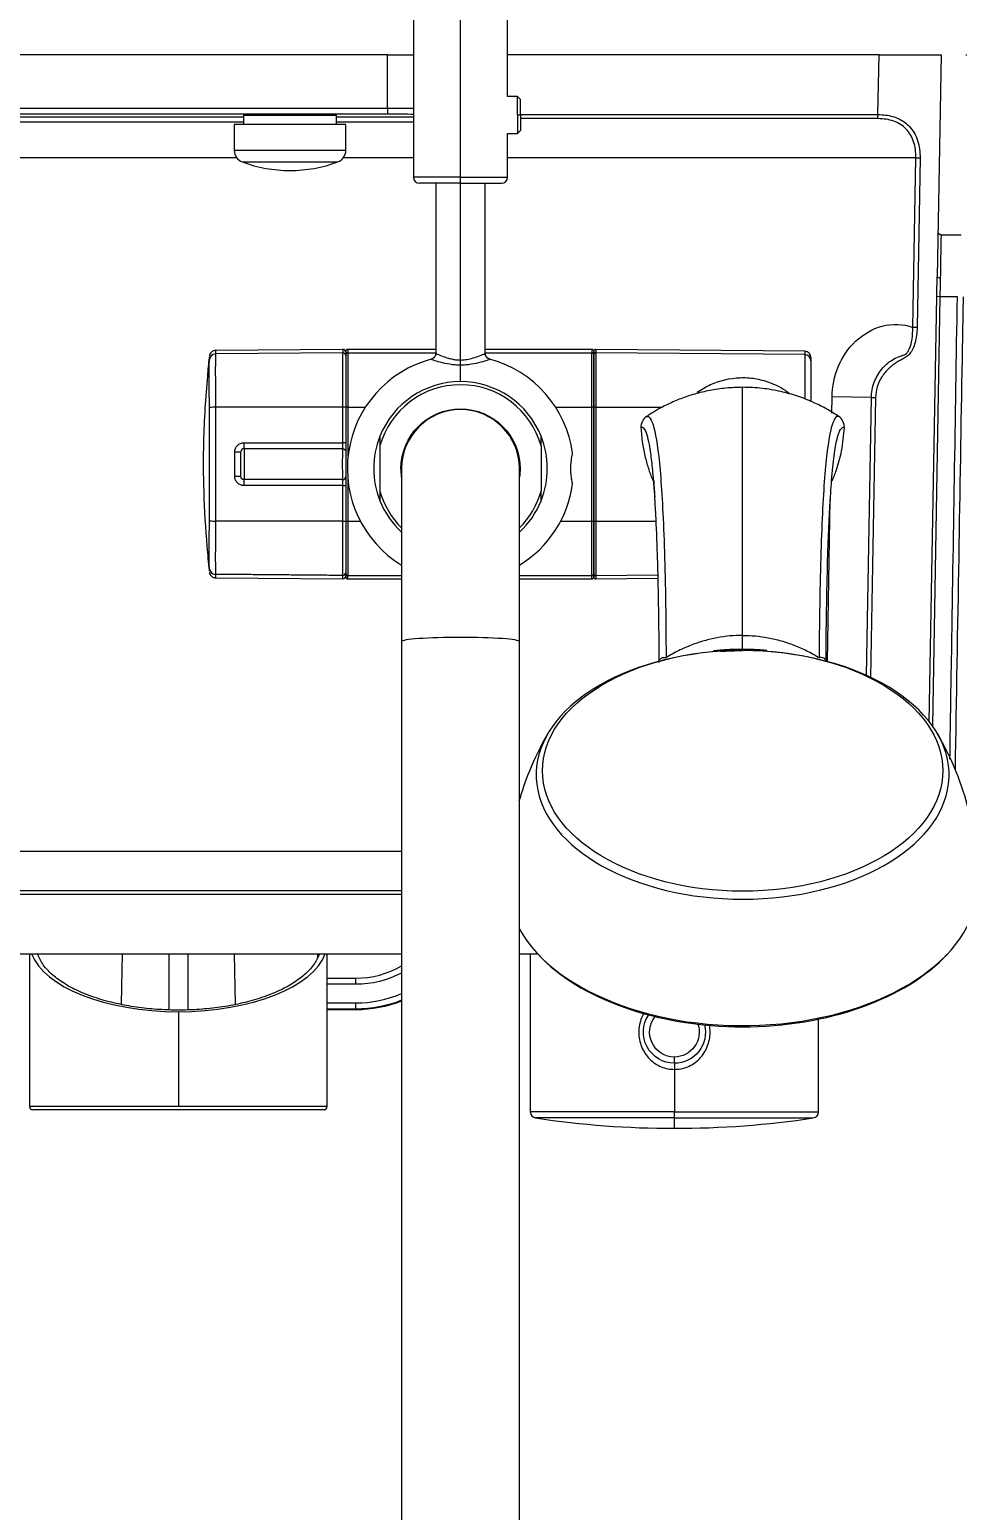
# Model space of a CAD drawing. Extents: x 4791 to 7950, y -873 to 2082.
# Drawn here: x 5791.8 to 5941.4, y 1674.9 to 1913.7 of the extents above; entities that cross this region are included whole.
import ezdxf

# ---------------------------------------------------------------- set-up
doc = ezdxf.new("R2010")
doc.units = 0
doc.header["$LTSCALE"] = 3
doc.header["$MEASUREMENT"] = 0
doc.header["$PDMODE"] = 3
doc.header["$PDSIZE"] = -10
doc.layers.get('0').update_dxf_attribs({"linetype": 'CONTINUOUS'})
doc.layers.get('DEFPOINTS').update_dxf_attribs({"linetype": 'CONTINUOUS'})
doc.layers.add('1', color=7, linetype='CONTINUOUS', true_color=0xffffff)
doc.styles.add('Daelim Dimension', font='')
doc.styles.get('Daelim Dimension').set_extended_font_data('나눔고딕')
doc.dimstyles.new('DEFAULT', dxfattribs={"dimscale": 2, "dimtxt": 2, "dimasz": 2, "dimexe": 0, "dimexo": 2, "dimgap": 1, "dimtad": 1, "dimdec": 1, "dimzin": 9, "dimdsep": 46, "dimtxsty": 'Daelim Dimension', "dimcen": 0.5, "dimclrd": 252, "dimclre": 252, "dimclrt": 3, "dimadec": 1, "dimazin": 0, "dimtfac": 1, "dimtdec": 1, "dimtix": 1, "dimtmove": 0, "dimatfit": 3, "dimfxl": 1, "dimtolj": 1, "dimtzin": 1, "dimlwd": 9, "dimlwe": 9, "dimarcsym": 0})

# ---------------------------------------------------------------- blocks, each defined once
blk = doc.blocks.new('*D15')
at = {"color": 5, "lineweight": 9, "ltscale": 0.5, "transparency": 16777216}
for p, q in [((5942.8, 1909.6), (6227.68, 1909.6)), ((6225.68, 1901.6), (6225.68, 1319.25)), ((5865.3, 1311.25), (6227.68, 1311.25))]:
    blk.add_line(p, q, dxfattribs=at)
at = {"color": 5, "ltscale": 0.5, "transparency": 16777216}
for points in [[(6224.35, 1901.6), (6227.01, 1901.6), (6225.68, 1909.6)], [(6224.35, 1319.25), (6227.01, 1319.25), (6225.68, 1311.25)]]:
    blk.add_solid(points, dxfattribs=at)
at = {"layer": 'DEFPOINTS', "color": 0, "ltscale": 0.5, "transparency": 16777216}
for p in [(5938.8, 1909.6), (5861.3, 1311.25), (6225.68, 1311.25)]:
    blk.add_point(p, dxfattribs=at)
at = {"color": 7, "ltscale": 0.5, "transparency": 16777216, "insert": (6212.79, 1610.42), "char_height": 20, "attachment_point": 5, "rotation": 90, "style": 'Daelim Dimension'}
blk.add_mtext('\\A1;598', dxfattribs=at)

msp = doc.modelspace()

# ---------------------------------------------------------------- linework, layer by layer
at = {"layer": '1', "color": 7, "linetype": 'Continuous', "lineweight": 18}
for p, q in [((5853.7, 1937.4), (5853.7, 1889.9)), ((5868.9, 1902.9), (5868.9, 1937.4)), ((5849.54, 1909.6), (5558.07, 1909.6)), ((5849.54, 1909.6), (5853.7, 1909.6)), ((5928.8, 1909.6), (5868.9, 1909.6)), ((5928.8, 1909.6), (5938.8, 1909.6)), ((5938.8, 1909.6), (5938.18, 1873.81)), ((5870.5, 1902.9), (5868.9, 1902.9)), ((5871, 1902.4), (5870.5, 1902.9)), ((5870.5, 1899.9), (5870.5, 1902.9)), ((5871, 1899.9), (5871, 1902.4)), ((5824.8, 1898.35), (5824.8, 1894.2)), ((5842.8, 1898.35), (5824.8, 1898.35)), ((5826.3, 1899.85), (5826.3, 1898.35)), ((5826.3, 1899.85), (5833.8, 1899.85)), ((5829.7, 1899.88), (5829.7, 1899.85)), ((5835.8, 1899.89), (5831.8, 1899.89)), ((5833.8, 1899.85), (5841.3, 1899.85)), ((5837.9, 1899.85), (5837.9, 1899.88)), ((5841.3, 1898.35), (5841.3, 1899.85)), ((5842.8, 1894.2), (5842.8, 1898.35)), ((5870.5, 1899.9), (5870.5, 1896.9)), ((5871, 1899.9), (5871, 1897.4)), ((5868.9, 1889.9), (5868.9, 1896.9)), ((5868.9, 1896.9), (5870.5, 1896.9)), ((5870.5, 1896.9), (5871, 1897.4)), ((5861.3, 1888.9), (5854.7, 1888.9)), ((5857.3, 1888.9), (5857.3, 1861.49)), ((5861.3, 1888.9), (5867.9, 1888.9)), ((5865.3, 1861.49), (5865.3, 1888.9)), ((5938.8, 1880.6), (5942.05, 1880.6)), ((5842.3, 1862.1), (5821.75, 1861.92)), ((5842.8, 1861.8), (5842.8, 1861.25)), ((5842.8, 1861.25), (5842.8, 1852.77)), ((5842.8, 1861.05), (5842.8, 1852.75)), ((5857.3, 1862.1), (5843.1, 1862.1)), ((5882.5, 1862.1), (5865.3, 1862.1)), ((5882.8, 1861.8), (5882.8, 1861.25)), ((5882.8, 1861.79), (5882.8, 1861.25)), ((5882.8, 1861.25), (5882.8, 1852.77)), ((5882.8, 1852.77), (5882.8, 1861.25)), ((5916.81, 1861.8), (5883.1, 1862.09)), ((5883.1, 1862.09), (5883.1, 1861.55)), ((5883.1, 1861.55), (5883.1, 1852.8)), ((5917.8, 1860.8), (5917.8, 1860.26)), ((5917.8, 1860.26), (5917.8, 1853.74)), ((5882.8, 1860.05), (5882.8, 1860.05)), ((5842.8, 1852.77), (5842.8, 1845.62)), ((5842.8, 1852.75), (5842.8, 1847.03)), ((5882.8, 1852.77), (5882.8, 1834.43)), ((5882.8, 1834.43), (5882.8, 1852.77)), ((5883.1, 1852.8), (5883.1, 1834.39)), ((5826.38, 1846.1), (5842.3, 1846.1)), ((5848.3, 1846.54), (5848.3, 1839.26)), ((5874.3, 1846.54), (5874.3, 1839.26)), ((5825.88, 1841.6), (5825.88, 1845.6)), ((5842.8, 1845.6), (5842.8, 1841.6)), ((5842.3, 1841.1), (5826.38, 1841.1)), ((5842.8, 1841.58), (5842.8, 1834.43)), ((5851.8, 1842.9), (5851.8, 1814.99)), ((5870.8, 1814.99), (5870.8, 1842.9)), ((5842.8, 1840.17), (5842.8, 1834.45)), ((5842.8, 1834.45), (5842.8, 1826.15)), ((5842.8, 1834.43), (5842.8, 1825.94)), ((5882.8, 1834.43), (5882.8, 1825.94)), ((5882.8, 1825.94), (5882.8, 1834.43)), ((5883.1, 1834.39), (5883.1, 1825.65)), ((5882.8, 1827.15), (5882.8, 1827.15)), ((5821.75, 1825.28), (5842.3, 1825.1)), ((5842.8, 1825.94), (5842.8, 1825.4)), ((5843.1, 1825.1), (5851.8, 1825.1)), ((5870.8, 1825.1), (5882.5, 1825.1)), ((5882.8, 1825.4), (5882.8, 1825.94)), ((5882.8, 1825.94), (5882.8, 1825.4)), ((5883.1, 1825.65), (5883.1, 1825.1)), ((5883.1, 1825.1), (5893.15, 1825.19)), ((5851.8, 1814.99), (5851.8, 1479.99)), ((5870.8, 1479.99), (5870.8, 1814.99)), ((5906.8, 1813.72), (5906.8, 1813.78)), ((5496.49, 1764.65), (5851.8, 1764.65)), ((5791.8, 1764.65), (5791.8, 1740)), ((5806.74, 1764.65), (5806.59, 1756.57)), ((5825.01, 1756.5), (5824.87, 1764.65)), ((5839.8, 1740), (5839.8, 1764.65)), ((5870.8, 1764.65), (5873.74, 1764.65)), ((5872.55, 1764.65), (5872.55, 1739.16)), ((5839.8, 1760.72), (5844.42, 1760.72)), ((5844.42, 1755.6), (5839.8, 1755.6)), ((5919.05, 1739.16), (5919.05, 1754.1)), ((5895.8, 1747), (5895.8, 1746)), ((5839.3, 1739.5), (5792.3, 1739.5))]:
    msp.add_line(p, q, dxfattribs=at)
at = {"layer": '1', "color": 7, "linetype": 'Continuous', "lineweight": 13}
for p, q in [((5861.3, 1889.9), (5861.3, 1937.4)), ((5849.54, 1901.02), (5849.54, 1909.6)), ((5928.63, 1899.97), (5928.8, 1909.6)), ((5558.07, 1901.02), (5849.54, 1901.02)), ((5849.54, 1901.02), (5849.54, 1900.02)), ((5849.54, 1900.02), (5558.07, 1900.02)), ((5581.3, 1899.61), (5826.3, 1899.61)), ((5826.3, 1898.77), (5581.3, 1898.77)), ((5841.3, 1899.61), (5853.7, 1899.61)), ((5853.7, 1898.77), (5841.3, 1898.77)), ((5870.5, 1899.9), (5871, 1899.9)), ((5871, 1899.97), (5928.63, 1899.97)), ((5928.63, 1899.33), (5871, 1899.33)), ((5928.63, 1899.33), (5928.63, 1899.97)), ((5842.8, 1894.2), (5824.8, 1894.2)), ((5825.21, 1892.98), (5582.4, 1892.98)), ((5841.49, 1892.32), (5826.11, 1892.32)), ((5853.7, 1892.98), (5842.38, 1892.98)), ((5934.74, 1892.98), (5868.9, 1892.98)), ((5934.26, 1865.62), (5934.74, 1892.98)), ((5934.74, 1892.98), (5935.43, 1892.97)), ((5935.43, 1892.97), (5934.95, 1865.61)), ((5861.3, 1889.9), (5853.7, 1889.9)), ((5861.3, 1888.9), (5861.3, 1889.9)), ((5861.3, 1889.9), (5868.9, 1889.9)), ((5861.3, 1860.39), (5861.3, 1888.9)), ((5936.91, 1802.06), (5938.11, 1870.61)), ((5938.61, 1870.6), (5937.4, 1801.4)), ((5938.61, 1870.6), (5938.11, 1870.61)), ((5941.44, 1870.6), (5938.61, 1870.6)), ((5842.3, 1861.55), (5821.78, 1861.37)), ((5842.3, 1862.1), (5842.3, 1861.55)), ((5842.3, 1852.8), (5842.3, 1861.55)), ((5843.1, 1862.1), (5843.1, 1861.55)), ((5843.1, 1861.55), (5843.1, 1852.8)), ((5843.1, 1861.55), (5857.3, 1861.55)), ((5865.3, 1861.55), (5882.5, 1861.55)), ((5882.5, 1862.1), (5882.5, 1861.55)), ((5882.5, 1852.8), (5882.5, 1861.55)), ((5916.81, 1861.26), (5883.1, 1861.55)), ((5916.81, 1861.8), (5916.81, 1861.26)), ((5916.81, 1861.26), (5916.81, 1854.14)), ((5861.3, 1856.9), (5861.3, 1859.61)), ((5921.18, 1851.82), (5921.22, 1854.44)), ((5927.56, 1854.33), (5921.22, 1854.44)), ((5926.78, 1809.53), (5927.56, 1854.33)), ((5928.23, 1854.32), (5927.45, 1809.22)), ((5927.56, 1854.33), (5928.23, 1854.32)), ((5842.3, 1847.06), (5842.3, 1852.8)), ((5843.1, 1852.8), (5843.1, 1844.91)), ((5882.5, 1834.39), (5882.5, 1852.8)), ((5824.89, 1841.63), (5824.89, 1845.57)), ((5843.1, 1841.55), (5843.1, 1834.39)), ((5842.3, 1834.39), (5842.3, 1840.14)), ((5920.48, 1811.8), (5920.93, 1837.88)), ((5842.3, 1825.65), (5842.3, 1834.39)), ((5843.1, 1834.39), (5843.1, 1825.64)), ((5882.5, 1825.64), (5882.5, 1834.39)), ((5842.3, 1825.1), (5842.3, 1825.65)), ((5843.1, 1825.1), (5843.1, 1825.64)), ((5843.1, 1825.64), (5851.8, 1825.64)), ((5870.8, 1825.64), (5882.5, 1825.64)), ((5882.5, 1825.1), (5882.5, 1825.64)), ((5883.1, 1825.65), (5893.14, 1825.73)), ((5490.99, 1781.21), (5851.8, 1781.21)), ((5490.99, 1774.87), (5851.8, 1774.87)), ((5851.8, 1774.2), (5490.99, 1774.2)), ((5496.49, 1764.66), (5851.8, 1764.66)), ((5870.8, 1764.66), (5873.74, 1764.66)), ((5844.42, 1759.72), (5844.42, 1760.72)), ((5844.42, 1759.72), (5839.8, 1759.72)), ((5815.8, 1755.31), (5815.8, 1740)), ((5839.8, 1756.72), (5844.42, 1756.72)), ((5844.42, 1755.72), (5839.8, 1755.72)), ((5844.42, 1755.72), (5844.42, 1756.72)), ((5844.42, 1755.6), (5844.42, 1755.72)), ((5895.8, 1747), (5895.8, 1748)), ((5895.8, 1746), (5895.8, 1739.16)), ((5815.8, 1740), (5791.8, 1740)), ((5839.8, 1740), (5815.8, 1740)), ((5895.8, 1739.16), (5872.55, 1739.16)), ((5895.8, 1738.17), (5895.8, 1739.16)), ((5895.8, 1739.16), (5919.05, 1739.16)), ((5895.8, 1738.17), (5873.4, 1738.17)), ((5895.8, 1736.5), (5895.8, 1738.17)), ((5895.8, 1738.17), (5918.2, 1738.17))]:
    msp.add_line(p, q, dxfattribs=at)
at = {"layer": '1', "color": 7, "linetype": 'Continuous', "lineweight": 18}
for centre, radius, start, end in [((5826.8, 1894.2), 2, 180, 249.7932), ((5840.8, 1894.2), 2, 290.2068, 0), ((5833.8, 1913.22), 22.27, 249.7932, 290.2068), ((5854.7, 1889.9), 1, 180, 270), ((5867.9, 1889.9), 1, 270, 0), ((5938.8, 1881.1), 0.5, 179, 201.2523), ((5938.8, 1881.1), 0.5, 250.4407, 270), ((5842.3, 1861.6), 0.5, 2.0871, 90.5), ((5843.1, 1861.8), 0.3, 90, 180), ((5861.3, 1842.9), 18.25, 105.0465, 238.6305), ((5861.3, 1842.9), 18.25, 7.7564, 74.919), ((5882.5, 1861.8), 0.3, 0, 90), ((5883.1, 1861.79), 0.3, 89.75, 180), ((5916.8, 1860.8), 1, 0, 89.5), ((5861.3, 1842.9), 14, 21.7868, 158.2132), ((5861.3, 1842.9), 9.5, 90, 180), ((5861.3, 1842.9), 9.5, 0, 90), ((5826.38, 1845.6), 0.5, 90, 180), ((5861.3, 1842.9), 14, 158.2132, 180), ((5861.3, 1842.9), 14, 0, 21.7868), ((5842.3, 1841.6), 0.5, 270, 0), ((5861.3, 1842.9), 14, 180, 201.7868), ((5861.3, 1842.9), 14, 338.2132, 0), ((5861.3, 1842.9), 18.25, 301.3693, 352.2297), ((5861.3, 1842.9), 14, 201.7868, 227.2687), ((5861.3, 1842.9), 14, 312.7313, 338.2132), ((5842.3, 1825.6), 0.5, 269.5, 357.9129), ((5843.1, 1825.4), 0.3, 180, 270), ((5882.5, 1825.4), 0.3, 270, 0), ((5883.1, 1825.4), 0.3, 180, 270.25), ((5844.42, 1775.6), 14.88, 270, 299.7441), ((5792.3, 1740), 0.5, 180, 270), ((5839.3, 1740), 0.5, 270, 0), ((5873.55, 1739.16), 1, 180, 261.4696), ((5918.05, 1739.16), 1, 278.5304, 0), ((5895.8, 1887.5), 151, 261.4696, 270), ((5895.8, 1887.5), 151, 270, 278.5304)]:
    msp.add_arc(centre, radius, start, end, dxfattribs=at)
at = {"layer": '1', "color": 7, "linetype": 'Continuous', "lineweight": 13}
for centre, radius, start, end in [((5861.3, 1842.9), 13.5, 15.6425, 164.3575), ((5861.3, 1842.9), 13.5, 195.6425, 225.2763), ((5861.3, 1842.9), 13.5, 314.7237, 344.3575), ((5844.42, 1775.6), 18.88, 270, 293.0204)]:
    msp.add_arc(centre, radius, start, end, dxfattribs=at)
at = {"layer": '1', "color": 7, "linetype": 'Continuous', "lineweight": 18, "extrusion": (0, 0, -1)}
for centre, radius, start, end in [((-5861.3, 1842.9), 9.6, 0, 180), ((-5842.3, 1845.6), 0.5, 90, 180), ((-5826.38, 1841.6), 0.5, 270, 0), ((-5861.3, 1842.9), 9.6, 351.7228, 0), ((-5861.3, 1842.9), 9.6, 180, 188.2772), ((-5844.42, 1775.6), 20, 248.3396, 270), ((-5895.8, 1752), 5, 270, 33.8794), ((-5895.8, 1752), 5, 166.3819, 270)]:
    msp.add_arc(centre, radius, start, end, dxfattribs=at)
at = {"layer": '1', "color": 7, "linetype": 'Continuous', "lineweight": 13, "extrusion": (0, 0, -1)}
for centre, radius, start, end in [((-5844.42, 1775.6), 15.88, 242.2974, 270), ((-5844.42, 1775.6), 19.88, 248.1992, 270), ((-5895.8, 1752), 4, 270, 39.0881), ((-5895.8, 1752), 4, 161.1281, 270)]:
    msp.add_arc(centre, radius, start, end, dxfattribs=at)
at = {"layer": '1', "color": 7, "linetype": 'Continuous', "lineweight": 18}
for centre, major_axis, ratio, start_param, end_param in [((5831.8, 1899.82), (4.15, 0), 0.017455, 1.570796, 2.638741), ((5835.8, 1899.82), (4.15, 0), 0.017455, 0.502851, 1.570796), ((5861.3, 1860.39), (0, -1), 0.000002, 0.675102, 1.570774), ((5906.8, 1793.49), (33.3, 0), 0.601815, 1.717737, 3.216248), ((5906.8, 1793.49), (33.3, 0), 0.601815, 6.211848, 7.732635), ((5906.8, 1775.93), (-38, 0), 0.601815, 0.325862, 3.144054), ((5815.8, 1766.5), (24, 0), 0.466308, 3.307331, 4.712389), ((5815.8, 1766.5), (24, 0), 0.466308, 4.712389, 6.117447), ((5906.8, 1775.56), (37.7, 0), 0.601815, 3.646832, 5.777946)]:
    msp.add_ellipse(centre, major_axis=major_axis, ratio=ratio, start_param=start_param, end_param=end_param, dxfattribs=at)
at = {"layer": '1', "color": 7, "linetype": 'Continuous', "lineweight": 13}
for centre, major_axis, ratio, start_param, end_param in [((5938.68, 1873.8), (0.5, -0.009), 0.304869, 3.141593, 4.71771), ((5821.79, 1860.38), (1, 0.001), 0.993003, 1.57811, 3.043862), ((5842.3, 1861.05), (-0.5, 0), 0.993003, 3.17802, 4.721116), ((5843.1, 1861.25), (-0.3, 0), 0.993003, 4.712389, 6.283185), ((5882.5, 1861.25), (0.3, 0), 0.993003, 0, 1.570796), ((5883.1, 1861.25), (-0.3, 0), 0.993003, 4.708026, 6.283185), ((5916.8, 1860.26), (1, 0), 0.993003, 0, 1.56207), ((5821.79, 1852.67), (1, 0), 0.118088, 1.579541, 3.045284), ((5842.3, 1852.75), (-0.5, 0), 0.118089, 3.178016, 4.721116), ((5843.1, 1852.77), (-0.3, 0), 0.118089, 4.712389, 6.283185), ((5882.5, 1852.77), (0.3, 0), 0.118089, 0, 1.570796), ((5883.1, 1852.77), (-0.3, 0), 0.118089, 4.708026, 6.283185), ((5826.38, 1847.1), (0, -1), 0.008735, 0, 1.526373), ((5842.3, 1847.03), (-0.5, 0), 0.044333, 3.178034, 4.721116), ((5824.88, 1845.6), (1, 0), 0.025382, 4.721116, 6.283185), ((5824.88, 1841.6), (1, 0), 0.025382, 0, 1.56207), ((5826.38, 1840.1), (0, 1), 0.008735, 4.756813, 6.283185), ((5842.3, 1840.17), (0.5, 0), 0.044333, 4.703662, 6.246744), ((5821.79, 1834.53), (1, 0), 0.118088, 3.237896, 4.703644), ((5842.3, 1834.45), (0.5, 0), 0.118089, 4.703662, 6.246762), ((5843.1, 1834.43), (-0.3, 0), 0.118089, 0, 1.570796), ((5882.5, 1834.43), (0.3, 0), 0.118089, 4.712389, 6.283185), ((5883.1, 1834.43), (-0.3, 0), 0.118089, 0, 1.57516), ((5821.79, 1826.82), (1, -0.001), 0.993003, 3.239143, 4.704891), ((5842.3, 1826.15), (0.5, 0), 0.993003, 4.703662, 6.246758), ((5843.1, 1825.94), (0.3, 0), 0.993003, 3.141593, 4.712389), ((5882.5, 1825.94), (-0.3, 0), 0.993003, 1.570796, 3.141593), ((5883.1, 1825.94), (-0.3, 0), 0.993003, 0, 1.57516), ((5861.3, 1814.99), (9.5, 0), 0.069756, 1.570796, 3.141593), ((5861.3, 1814.99), (9.5, 0), 0.069756, 6.283185, 7.853982), ((5906.8, 1793.49), (33.3, 0), 0.601815, 3.216248, 6.211848)]:
    msp.add_ellipse(centre, major_axis=major_axis, ratio=ratio, start_param=start_param, end_param=end_param, dxfattribs=at)
msp.add_ellipse((5906.8, 1794.17), major_axis=(32.28, 0), ratio=0.601815, dxfattribs=at)
for points, knots in [([(5849.54, 1901.02), (5850.04, 1901.02), (5851.07, 1901.02), (5852.22, 1901.01), (5852.87, 1901.01), (5853, 1901), (5853.23, 1901), (5853.47, 1901), (5853.7, 1901)], [0, 0, 0, 0, 0.422292, 0.880981, 1, 1, 1, 1.215305, 1.215305, 1.215305, 1.215305]), ([(5928.63, 1899.97), (5929.04, 1899.95), (5929.84, 1899.92), (5930.98, 1899.69), (5932.01, 1899.31), (5932.92, 1898.77), (5933.77, 1898.04), (5934.51, 1897.05), (5935.05, 1895.79), (5935.39, 1894.41), (5935.41, 1893.45), (5935.43, 1892.97)], [0, 0, 0, 0, 0.107096, 0.20864, 0.306648, 0.403361, 0.501106, 0.623604, 0.749475, 0.876073, 1, 1, 1, 1]), ([(5934.74, 1892.98), (5934.73, 1893.45), (5934.71, 1894.34), (5934.42, 1895.6), (5933.92, 1896.71), (5932.97, 1897.96), (5931.24, 1899.13), (5929.51, 1899.26), (5928.63, 1899.33)], [0, 0, 0, 0, 0.134751, 0.26045, 0.381043, 0.500983, 0.747892, 1, 1, 1, 1]), ([(5938.11, 1870.61), (5938.12, 1871.15), (5938.14, 1872.23), (5938.17, 1873.28), (5938.18, 1873.81)], [0, 0, 0, 0, 0.500476, 1, 1, 1, 1]), ([(5940.23, 1796.04), (5940.32, 1801.32), (5940.4, 1806.6), (5940.81, 1831.45), (5941.12, 1851.02), (5941.44, 1870.6)], [0, 0, 0, 0, 0.212324, 0.212324, 1, 1, 1, 1]), ([(5942.36, 1870.58), (5942.35, 1869.91), (5942.34, 1869.25), (5942.28, 1865.92), (5942.23, 1863.25), (5942.01, 1849.92), (5941.83, 1839.25), (5941.45, 1817.18), (5941.26, 1805.76), (5941.06, 1794.35)], [0, 0, 0, 0, 0.026232, 0.026232, 0.131162, 0.131162, 0.550882, 0.550882, 1, 1, 1, 1]), ([(5921.22, 1854.44), (5921.25, 1856.12), (5921.59, 1857.77), (5922.86, 1860.83), (5923.82, 1862.27), (5926.23, 1864.54), (5927.72, 1865.42), (5930.94, 1866.28), (5932.72, 1866.26), (5934.26, 1865.62)], [0, 0, 0, 0, 0.25, 0.25, 0.5, 0.5, 0.75, 0.75, 1, 1, 1, 1]), ([(5927.56, 1854.33), (5927.59, 1854.75), (5927.64, 1855.59), (5927.99, 1856.8), (5928.52, 1857.92), (5929.2, 1858.9), (5929.99, 1859.74), (5930.91, 1860.43), (5931.76, 1860.87), (5932.57, 1861.12), (5933.13, 1861.27), (5933.46, 1861.73), (5933.86, 1862.45), (5934.21, 1863.79), (5934.24, 1865), (5934.26, 1865.62)], [0, 0, 0, 0, 0.087384, 0.174537, 0.259798, 0.342668, 0.422758, 0.499819, 0.58567, 0.625029, 0.687199, 0.70974, 0.749926, 0.870346, 1, 1, 1, 1]), ([(5934.95, 1865.61), (5934.93, 1865.19), (5934.89, 1864.37), (5934.65, 1863.2), (5934.28, 1862.21), (5933.81, 1861.41), (5933.2, 1860.86), (5932.5, 1860.49), (5931.51, 1859.96), (5930.35, 1859.08), (5929.2, 1857.71), (5928.41, 1856.1), (5928.29, 1854.91), (5928.23, 1854.32)], [0, 0, 0, 0, 0.088602, 0.171571, 0.25166, 0.317593, 0.377752, 0.440303, 0.502881, 0.630411, 0.751477, 0.876406, 1, 1, 1, 1]), ([(5820.79, 1852.68), (5820.79, 1853.17), (5820.79, 1854.14), (5820.77, 1855.99), (5820.76, 1858.05), (5820.77, 1859.49), (5820.79, 1860.23), (5820.79, 1860.39), (5820.79, 1860.47)], [0, 0, 0, 0, 0.125324, 0.250465, 0.499855, 0.74939, 0.874643, 1, 1, 1, 1]), ([(5821.78, 1861.37), (5821.78, 1861.3), (5821.78, 1861.13), (5821.76, 1860.35), (5821.75, 1858.7), (5821.76, 1856.36), (5821.78, 1854.31), (5821.78, 1853.24), (5821.78, 1852.78)], [0, 0, 0, 0, 0.10502, 0.250577, 0.500152, 0.749576, 0.895009, 1, 1, 1, 1]), ([(5856.56, 1860.52), (5856.57, 1860.52), (5856.82, 1860.43), (5857.91, 1860.09), (5859.25, 1859.78), (5860.43, 1859.63), (5861.02, 1859.62), (5861.3, 1859.61)], [0, 0, 0, 0, 0.234774, 0.491842, 0.752983, 0.881137, 1, 1, 1, 1]), ([(5861.3, 1859.61), (5861.59, 1859.62), (5862.18, 1859.63), (5863.35, 1859.78), (5864.69, 1860.09), (5865.78, 1860.43), (5866.04, 1860.52), (5866.04, 1860.52)], [0, 0, 0, 0, 0.11848, 0.246433, 0.507271, 0.763181, 1, 1, 1, 1]), ([(5892.64, 1838.33), (5892.58, 1839.27), (5892.42, 1841.38), (5892.2, 1843.68), (5891.97, 1845.51), (5891.73, 1847.01), (5891.38, 1848.48), (5890.93, 1849.49), (5890.57, 1849.51), (5890.4, 1849.52)], [0, 0, 0, 0, 0.116941, 0.280495, 0.364819, 0.473056, 0.624412, 0.822238, 1, 1, 1, 1]), ([(5920.98, 1838.46), (5921.03, 1839.35), (5921.09, 1840.19), (5921.41, 1844.06), (5921.69, 1846.26), (5922.38, 1849.07), (5922.78, 1849.68), (5923.21, 1849.52)], [0, 0, 0, 0, 0.112014, 0.112014, 0.556007, 0.556007, 1, 1, 1, 1]), ([(5824.89, 1845.57), (5824.91, 1845.77), (5824.95, 1846.16), (5825.31, 1846.65), (5825.8, 1847), (5826.2, 1847.04), (5826.39, 1847.06)], [0, 0, 0, 0, 0.249572, 0.500373, 0.749658, 1, 1, 1, 1]), ([(5826.38, 1845.91), (5826.38, 1845.84), (5826.38, 1845.6), (5826.38, 1845.09), (5826.38, 1844.38), (5826.38, 1843.6), (5826.38, 1842.81), (5826.38, 1842.11), (5826.38, 1841.6), (5826.38, 1841.36), (5826.38, 1841.29)], [0, 0, 0, 0, 0.098798, 0.232532, 0.366266, 0.5, 0.633734, 0.767468, 0.901202, 1, 1, 1, 1]), ([(5826.39, 1847.06), (5827.06, 1847.06), (5827.73, 1847.06), (5831.06, 1847.06), (5833.73, 1847.06), (5838.36, 1847.06), (5840.33, 1847.06), (5842.3, 1847.06)], [0, 0, 0, 0, 0.125744, 0.125744, 0.628719, 0.628719, 1, 1, 1, 1]), ([(5842.3, 1841.29), (5842.3, 1841.36), (5842.3, 1841.6), (5842.3, 1842.11), (5842.29, 1842.81), (5842.29, 1843.6), (5842.29, 1844.38), (5842.3, 1845.09), (5842.3, 1845.6), (5842.3, 1845.84), (5842.3, 1845.91)], [0, 0, 0, 0, 0.098798, 0.232532, 0.366266, 0.5, 0.633734, 0.767468, 0.901202, 1, 1, 1, 1]), ([(5842.3, 1846.1), (5842.3, 1846.1), (5842.3, 1846.19), (5842.3, 1846.56), (5842.3, 1846.83), (5842.3, 1847.06)], [0, 0, 0, 0, 0.5, 0.5, 1, 1, 1, 1]), ([(5826.39, 1840.14), (5826.2, 1840.16), (5825.8, 1840.2), (5825.31, 1840.55), (5824.95, 1841.04), (5824.91, 1841.43), (5824.89, 1841.63)], [0, 0, 0, 0, 0.250504, 0.500497, 0.750592, 1, 1, 1, 1]), ([(5842.3, 1840.14), (5842.3, 1840.37), (5842.3, 1840.64), (5842.3, 1841.01), (5842.3, 1841.1), (5842.3, 1841.1)], [0, 0, 0, 0, 0.5, 0.5, 1, 1, 1, 1]), ([(5842.3, 1840.14), (5841.8, 1840.14), (5841.3, 1840.14), (5838.14, 1840.14), (5835.47, 1840.14), (5830.67, 1840.14), (5828.53, 1840.14), (5826.39, 1840.14)], [0, 0, 0, 0, 0.094032, 0.094032, 0.597007, 0.597007, 1, 1, 1, 1]), ([(5820.79, 1826.72), (5820.79, 1826.81), (5820.79, 1826.97), (5820.77, 1827.71), (5820.76, 1829.15), (5820.77, 1831.21), (5820.79, 1833.05), (5820.79, 1834.03), (5820.79, 1834.52)], [0, 0, 0, 0, 0.125348, 0.250466, 0.499855, 0.74939, 0.874603, 1, 1, 1, 1]), ([(5821.78, 1834.42), (5821.78, 1833.96), (5821.78, 1832.89), (5821.76, 1830.83), (5821.75, 1828.5), (5821.76, 1826.85), (5821.78, 1826.07), (5821.78, 1825.9), (5821.78, 1825.83)], [0, 0, 0, 0, 0.104998, 0.250577, 0.500152, 0.749576, 0.895016, 1, 1, 1, 1]), ([(5906.8, 1815.99), (5906.12, 1815.97), (5904.74, 1815.93), (5902.66, 1815.63), (5900.57, 1815.14), (5898.49, 1814.45), (5896.43, 1813.55), (5895.12, 1812.79), (5894.45, 1812.41)], [0, 0, 0, 0, 0.157598, 0.318344, 0.482594, 0.650703, 0.823038, 1, 1, 1, 1]), ([(5906.8, 1815.99), (5907.49, 1815.97), (5908.87, 1815.93), (5910.94, 1815.63), (5913.03, 1815.14), (5915.11, 1814.45), (5917.17, 1813.55), (5918.49, 1812.79), (5919.15, 1812.41)], [0, 0, 0, 0, 0.157597, 0.318341, 0.482591, 0.6507, 0.823036, 1, 1, 1, 1]), ([(5903.95, 1813.63), (5904.31, 1813.67), (5905.25, 1813.76), (5906.21, 1813.77), (5906.8, 1813.78)], [0, 0, 0, 0, 0.376466, 1, 1, 1, 1]), ([(5906.8, 1813.78), (5907.4, 1813.77), (5908.58, 1813.76), (5909.76, 1813.62), (5910.35, 1813.55)], [0, 0, 0, 0, 0.499971, 1, 1, 1, 1]), ([(5890.89, 1755.12), (5890.74, 1754.87), (5890.26, 1753.89), (5889.89, 1752), (5890.28, 1750), (5891.02, 1748.6), (5891.75, 1747.68), (5892.64, 1746.94), (5893.65, 1746.39), (5894.72, 1746.06), (5895.45, 1746.02), (5895.8, 1746)], [0, 0, 0, 0, 0.07152, 0.261237, 0.450954, 0.546423, 0.641133, 0.734039, 0.824612, 0.915626, 1, 1, 1, 1]), ([(5895.8, 1746), (5896.15, 1746.02), (5896.89, 1746.06), (5897.95, 1746.39), (5898.96, 1746.94), (5899.85, 1747.68), (5900.59, 1748.6), (5901.32, 1750), (5901.63, 1751.59), (5901.52, 1752.77), (5901.45, 1753.14)], [0, 0, 0, 0, 0.101667, 0.21126, 0.320348, 0.432245, 0.546317, 0.661299, 0.889795, 1, 1, 1, 1])]:
    msp.add_open_spline(points, degree=3, knots=knots, dxfattribs=at)
for points, degree in [([(5853.77, 1900), (5852.47, 1900.01), (5851.01, 1900.02), (5849.54, 1900.02)], 3), ([(5938.68, 1873.65), (5938.65, 1872.66), (5938.63, 1871.63), (5938.61, 1870.6)], 3), ([(5821.78, 1861.92), (5821.78, 1861.92), (5821.78, 1861.73), (5821.78, 1861.37)], 3), ([(5842.3, 1852.8), (5821.78, 1852.78)], 1), ([(5821.78, 1852.78), (5821.78, 1846.69), (5821.78, 1840.51), (5821.78, 1834.42)], 3), ([(5843.1, 1852.8), (5845.97, 1852.8)], 1), ([(5876.63, 1852.8), (5882.5, 1852.8)], 1), ([(5883.1, 1852.8), (5893.82, 1852.79)], 1), ([(5842.3, 1834.39), (5821.78, 1834.42)], 1), ([(5843.1, 1834.39), (5845.2, 1834.39)], 1), ([(5877.45, 1834.39), (5882.5, 1834.39)], 1), ([(5883.1, 1834.39), (5892.84, 1834.4)], 1), ([(5821.78, 1825.83), (5821.78, 1825.47), (5821.78, 1825.28), (5821.78, 1825.28)], 3), ([(5842.3, 1825.65), (5821.78, 1825.83)], 1), ([(5894.45, 1812.41), (5894.45, 1812.41), (5894.45, 1812.41), (5894.45, 1812.41)], 3), ([(5919.15, 1812.41), (5919.15, 1812.41), (5919.15, 1812.41), (5919.15, 1812.41)], 3)]:
    msp.add_open_spline(points, degree=degree, dxfattribs=at)
at = {"layer": '1', "color": 7, "linetype": 'Continuous', "lineweight": 18}
for points, degree in [([(5938.8, 1880.57), (5938.48, 1880.61), (5938.34, 1880.92)], 2), ([(5934.95, 1865.61), (5934.77, 1865.61), (5934.51, 1865.62), (5934.26, 1865.62)], 3), ([(5891.28, 1851.27), (5890.74, 1850.91), (5890.37, 1850.17), (5890.4, 1849.52)], 3), ([(5923.21, 1849.52), (5923.24, 1850.17), (5922.87, 1850.91), (5922.33, 1851.27)], 3), ([(5842.3, 1846.12), (5842.39, 1846.09)], 1), ([(5842.39, 1841.11), (5842.3, 1841.08)], 1), ([(5892.44, 1841.06), (5892.49, 1840.36), (5892.55, 1839.45), (5892.63, 1838.31)], 3), ([(5921.15, 1840.82), (5921.15, 1840.9), (5921.16, 1840.98), (5921.17, 1841.06)], 3), ([(5820.79, 1826.35), (5820.79, 1826.44), (5820.79, 1826.58), (5820.79, 1826.72)], 3), ([(5906.8, 1813.78), (5906.8, 1814.52), (5906.8, 1815.26), (5906.8, 1815.99)], 3), ([(5906.8, 1813.73), (5904.42, 1813.75), (5902.08, 1813.47)], 2), ([(5903.21, 1813.42), (5904.39, 1813.49), (5905.59, 1813.53), (5906.8, 1813.53)], 3), ([(5910.7, 1813.54), (5908.76, 1813.73), (5906.8, 1813.73)], 2), ([(5920.13, 1812.12), (5919.94, 1812.4), (5919.58, 1812.47), (5919.15, 1812.41)], 3), ([(5838.27, 1764.67), (5838.25, 1764.36), (5838.21, 1764.04), (5838.13, 1763.73)], 3)]:
    msp.add_open_spline(points, degree=degree, dxfattribs=at)
for points, knots in [([(5938.8, 1880.6), (5938.8, 1880.57), (5938.8, 1880.53), (5938.79, 1880.12), (5938.78, 1879.45), (5938.76, 1878.45), (5938.74, 1877.14), (5938.71, 1875.53), (5938.69, 1874.28), (5938.68, 1873.65)], [0, 0, 0, 0, 0.123597, 0.253616, 0.390056, 0.532916, 0.682195, 0.83789, 1, 1, 1, 1]), ([(5820.75, 1860.75), (5820.65, 1859.78), (5820.24, 1855.39), (5819.77, 1848.06), (5819.8, 1838.87), (5820.23, 1831.94), (5820.62, 1827.75), (5820.75, 1826.48)], [0, 0, 0, 0, 0.08861, 0.395681, 0.628849, 0.887183, 1, 1, 1, 1]), ([(5821.78, 1861.92), (5821.66, 1861.92), (5821.42, 1861.87), (5821.1, 1861.68), (5820.87, 1861.37), (5820.81, 1861.14), (5820.79, 1861.02)], [0, 0, 0, 0, 0.241774, 0.500432, 0.758825, 1, 1, 1, 1]), ([(5820.79, 1860.47), (5820.79, 1860.63), (5820.79, 1860.79), (5820.79, 1860.89), (5820.79, 1860.89)], [0, 0, 0, 0, 0.999068, 1, 1, 1, 1]), ([(5857.3, 1861.52), (5857.3, 1861.4), (5857.27, 1861.18), (5857.12, 1860.88), (5856.87, 1860.64), (5856.66, 1860.55), (5856.55, 1860.52)], [0, 0, 0, 0, 0.242089, 0.499007, 0.756466, 1, 1, 1, 1]), ([(5857.3, 1861.49), (5857.3, 1861.49), (5857.5, 1861.37), (5858.29, 1861.04), (5859.22, 1860.72), (5859.96, 1860.53), (5860.64, 1860.41), (5861.08, 1860.4), (5861.3, 1860.39)], [0, 0, 0, 0, 0.225395, 0.505739, 0.669301, 0.790145, 0.896387, 1, 1, 1, 1]), ([(5861.3, 1860.39), (5861.56, 1860.41), (5862.17, 1860.45), (5863.16, 1860.66), (5864.26, 1861.01), (5865.1, 1861.37), (5865.3, 1861.49), (5865.3, 1861.49), (5865.3, 1861.49)], [0, 0, 0, 0, 0.12344, 0.287566, 0.493276, 0.772218, 0.999222, 1, 1, 1, 1]), ([(5866.05, 1860.52), (5865.94, 1860.55), (5865.74, 1860.64), (5865.49, 1860.88), (5865.33, 1861.18), (5865.3, 1861.4), (5865.3, 1861.52)], [0, 0, 0, 0, 0.243534, 0.500992, 0.757911, 1, 1, 1, 1]), ([(5906.8, 1855.99), (5905.89, 1855.96), (5904.11, 1855.91), (5901.52, 1855.52), (5899.1, 1854.95), (5896.87, 1854.2), (5894.83, 1853.32), (5892.97, 1852.36), (5891.83, 1851.63), (5891.28, 1851.27)], [0, 0, 0, 0, 0.166314, 0.324879, 0.475645, 0.618567, 0.753616, 0.880766, 1, 1, 1, 1]), ([(5899.49, 1855.2), (5900.17, 1855.68), (5902.26, 1856.89), (5905.53, 1857.67), (5908.82, 1857.48), (5911.3, 1856.8), (5913.15, 1855.91), (5914.16, 1855.17), (5914.4, 1854.98)], [0, 0, 0, 0, 0.156803, 0.462385, 0.611267, 0.763599, 0.9421, 1, 1, 1, 1]), ([(5906.8, 1815.99), (5906.8, 1817.79), (5906.8, 1821.28), (5906.8, 1826.15), (5906.8, 1830.67), (5906.8, 1834.82), (5906.8, 1839.84), (5906.8, 1844.05), (5906.8, 1847.45), (5906.8, 1849.61), (5906.8, 1851.44), (5906.8, 1852.97), (5906.8, 1854.23), (5906.8, 1855.2), (5906.8, 1855.8), (5906.8, 1855.97), (5906.8, 1855.99)], [0, 0, 0, 0, 0.066499, 0.133873, 0.201247, 0.268621, 0.335995, 0.470742, 0.538116, 0.60549, 0.672864, 0.740238, 0.807612, 0.874986, 0.94236, 1, 1, 1, 1]), ([(5922.33, 1851.27), (5921.68, 1851.69), (5920.33, 1852.54), (5918.11, 1853.64), (5915.63, 1854.61), (5912.9, 1855.37), (5909.93, 1855.89), (5907.86, 1855.96), (5906.8, 1855.99)], [0, 0, 0, 0, 0.139879, 0.290529, 0.451919, 0.624003, 0.806723, 1, 1, 1, 1]), ([(5820.79, 1834.52), (5820.79, 1836.03), (5820.79, 1839.05), (5820.79, 1843.6), (5820.79, 1848.15), (5820.79, 1851.17), (5820.79, 1852.68)], [0, 0, 0, 0, 0.250444, 0.499984, 0.749534, 1, 1, 1, 1]), ([(5891.28, 1851.27), (5892.14, 1851.65), (5892.93, 1848.96), (5893.76, 1839.45), (5893.99, 1835.41), (5894.32, 1825.37), (5894.43, 1819.38), (5894.45, 1812.41)], [0, 0, 0, 0, 0.5, 0.5, 0.75, 0.75, 1, 1, 1, 1]), ([(5922.33, 1851.27), (5921.46, 1851.65), (5920.67, 1848.96), (5919.84, 1839.45), (5919.62, 1835.41), (5919.28, 1825.37), (5919.17, 1819.38), (5919.15, 1812.41)], [0, 0, 0, 0, 0.5, 0.5, 0.75, 0.75, 1, 1, 1, 1]), ([(5890.4, 1849.52), (5890.46, 1848.66), (5890.59, 1847.02), (5891.05, 1844.74), (5891.63, 1842.74), (5892.09, 1841.52), (5892.34, 1840.94)], [0, 0, 0, 0, 0.294102, 0.556761, 0.788066, 1, 1, 1, 1]), ([(5921.24, 1840.91), (5921.49, 1841.48), (5922.1, 1843.06), (5922.89, 1845.92), (5923.09, 1848.25), (5923.21, 1849.52)], [0, 0, 0, 0, 0.210885, 0.570057, 1, 1, 1, 1]), ([(5826.38, 1846.1), (5826.38, 1846.08), (5826.38, 1846.05), (5826.38, 1845.93), (5826.38, 1845.91)], [0, 0, 0, 0, 0.792869, 1, 1, 1, 1]), ([(5842.3, 1845.91), (5842.3, 1845.93), (5842.3, 1846.05), (5842.3, 1846.08), (5842.3, 1846.1)], [0, 0, 0, 0, 0.207131, 1, 1, 1, 1]), ([(5842.8, 1847.03), (5842.8, 1846.94), (5842.8, 1846.86), (5842.8, 1846.61), (5842.8, 1846.45), (5842.8, 1846.16), (5842.8, 1846.03), (5842.8, 1845.82), (5842.8, 1845.74), (5842.8, 1845.63), (5842.8, 1845.6), (5842.8, 1845.6)], [0, 0, 0, 0, 0.115203, 0.115203, 0.336395, 0.336395, 0.557594, 0.557594, 0.778797, 0.778797, 1, 1, 1, 1]), ([(5848.3, 1848.09), (5848.3, 1848.09), (5848.3, 1848.09), (5848.3, 1848.07), (5848.3, 1848.06), (5848.3, 1848.01), (5848.3, 1847.97), (5848.3, 1847.85), (5848.3, 1847.75), (5848.3, 1847.34), (5848.3, 1847.01), (5848.3, 1846.63), (5848.3, 1846.58), (5848.3, 1846.54)], [0, 0, 0, 0, 0.03963, 0.03963, 0.088725, 0.088725, 0.170069, 0.170069, 0.343238, 0.343238, 0.92063, 0.92063, 1, 1, 1, 1]), ([(5874.3, 1846.54), (5874.3, 1846.87), (5874.3, 1847.21), (5874.3, 1847.61), (5874.3, 1847.68), (5874.3, 1847.82), (5874.3, 1847.9), (5874.3, 1847.99), (5874.3, 1848.02), (5874.3, 1848.06), (5874.3, 1848.07), (5874.3, 1848.09), (5874.3, 1848.09), (5874.3, 1848.09)], [0, 0, 0, 0, 0.583254, 0.583254, 0.70865, 0.70865, 0.853126, 0.853126, 0.908969, 0.908969, 0.965806, 0.965806, 1, 1, 1, 1]), ([(5879.09, 1842.9), (5879.09, 1843.17), (5879.1, 1843.45), (5879.14, 1843.97), (5879.17, 1844.22), (5879.23, 1844.65), (5879.27, 1844.85), (5879.33, 1845.15), (5879.35, 1845.27), (5879.37, 1845.37), (5879.38, 1845.4), (5879.38, 1845.4)], [0, 0, 0, 0, 0.211439, 0.211439, 0.422623, 0.422623, 0.63759, 0.63759, 0.854971, 0.854971, 1, 1, 1, 1]), ([(5826.38, 1841.29), (5826.38, 1841.26), (5826.38, 1841.15), (5826.38, 1841.12), (5826.38, 1841.1)], [0, 0, 0, 0, 0.207131, 1, 1, 1, 1]), ([(5842.3, 1841.1), (5842.3, 1841.12), (5842.3, 1841.15), (5842.3, 1841.26), (5842.3, 1841.29)], [0, 0, 0, 0, 0.792869, 1, 1, 1, 1]), ([(5842.8, 1841.6), (5842.8, 1841.6), (5842.8, 1841.59), (5842.8, 1841.55), (5842.8, 1841.49), (5842.8, 1841.32), (5842.8, 1841.21), (5842.8, 1840.96), (5842.8, 1840.81), (5842.8, 1840.5), (5842.8, 1840.33), (5842.8, 1840.17)], [0, 0, 0, 0, 0.115254, 0.115254, 0.336449, 0.336449, 0.557635, 0.557635, 0.778817, 0.778817, 1, 1, 1, 1]), ([(5879.38, 1840.4), (5879.38, 1840.4), (5879.38, 1840.4), (5879.37, 1840.44), (5879.35, 1840.51), (5879.31, 1840.74), (5879.28, 1840.9), (5879.21, 1841.28), (5879.18, 1841.51), (5879.13, 1842.02), (5879.1, 1842.29), (5879.09, 1842.68), (5879.09, 1842.79), (5879.09, 1842.9)], [0, 0, 0, 0, 0.068452, 0.068452, 0.277199, 0.277199, 0.487429, 0.487429, 0.702318, 0.702318, 0.91825, 0.91825, 1, 1, 1, 1]), ([(5848.3, 1839.26), (5848.3, 1838.92), (5848.3, 1838.58), (5848.3, 1838.19), (5848.3, 1838.12), (5848.3, 1837.97), (5848.3, 1837.9), (5848.3, 1837.8), (5848.3, 1837.78), (5848.3, 1837.74), (5848.3, 1837.72), (5848.3, 1837.7), (5848.3, 1837.7), (5848.3, 1837.7)], [0, 0, 0, 0, 0.583254, 0.583254, 0.70865, 0.70865, 0.853126, 0.853126, 0.908969, 0.908969, 0.965806, 0.965806, 1, 1, 1, 1]), ([(5874.3, 1837.7), (5874.3, 1837.7), (5874.3, 1837.71), (5874.3, 1837.72), (5874.3, 1837.74), (5874.3, 1837.79), (5874.3, 1837.82), (5874.3, 1837.95), (5874.3, 1838.04), (5874.3, 1838.45), (5874.3, 1838.79), (5874.3, 1839.17), (5874.3, 1839.21), (5874.3, 1839.26)], [0, 0, 0, 0, 0.03963, 0.03963, 0.088725, 0.088725, 0.170069, 0.170069, 0.343238, 0.343238, 0.92063, 0.92063, 1, 1, 1, 1]), ([(5893.34, 1811.64), (5893.34, 1812.72), (5893.33, 1815.3), (5893.28, 1819.43), (5893.2, 1824.22), (5893.05, 1829.89), (5892.85, 1834.65), (5892.69, 1837.42), (5892.64, 1838.33)], [0, 0, 0, 0, 0.09412, 0.223608, 0.383383, 0.574722, 0.852138, 1, 1, 1, 1]), ([(5920.26, 1811.96), (5920.29, 1818.49), (5920.39, 1824.21), (5920.66, 1832.67), (5920.8, 1835.81), (5920.98, 1838.46)], [0, 0, 0, 0, 0.565763, 0.565763, 1, 1, 1, 1]), ([(5820.79, 1826.18), (5820.81, 1826.06), (5820.87, 1825.83), (5821.1, 1825.52), (5821.42, 1825.33), (5821.66, 1825.28), (5821.78, 1825.28)], [0, 0, 0, 0, 0.241174, 0.49957, 0.758228, 1, 1, 1, 1]), ([(5893.48, 1812.12), (5893.52, 1812.18), (5893.57, 1812.24), (5893.71, 1812.33), (5893.82, 1812.38), (5893.93, 1812.41), (5893.96, 1812.42), (5894.05, 1812.43), (5894.07, 1812.43), (5894.33, 1812.43), (5894.44, 1812.41), (5894.45, 1812.41)], [0, 0, 0, 0, 0.25, 0.25, 0.5, 0.5, 0.625, 0.625, 0.75, 0.75, 1, 1, 1, 1]), ([(5875.38, 1800.14), (5874.23, 1798.16), (5872.49, 1794.62), (5871.19, 1790.86), (5870.73, 1789.26)], [0, 0, 0, 0, 0.580555, 1, 1, 1, 1]), ([(5944.8, 1775.92), (5944.79, 1777.84), (5944.54, 1781.8), (5943.4, 1787.89), (5941.35, 1794.15), (5939.38, 1798.16), (5938.22, 1800.14)], [0, 0, 0, 0, 0.225829, 0.46905, 0.727974, 1, 1, 1, 1]), ([(5815.8, 1755.56), (5814.79, 1755.56), (5812.67, 1755.63), (5809.42, 1755.94), (5806.15, 1756.51), (5803.05, 1757.31), (5800.23, 1758.34), (5797.74, 1759.57), (5795.65, 1761.02), (5794.07, 1762.63), (5793.36, 1763.87), (5793.11, 1764.54), (5793.08, 1764.63)], [0, 0, 0, 0, 0.102805, 0.212885, 0.322965, 0.433045, 0.543125, 0.653205, 0.763285, 0.873365, 0.983445, 1, 1, 1, 1]), ([(5814.3, 1755.66), (5814.3, 1756.95), (5814.3, 1759.96), (5814.3, 1762.96), (5814.3, 1764.67)], [0, 0, 0, 0, 0.428796, 1, 1, 1, 1]), ([(5838.53, 1764.64), (5838.5, 1764.55), (5838.25, 1763.87), (5837.53, 1762.62), (5835.94, 1761.01), (5833.84, 1759.56), (5831.34, 1758.32), (5828.51, 1757.3), (5825.4, 1756.49), (5822.12, 1755.93), (5818.88, 1755.63), (5816.78, 1755.56), (5815.8, 1755.56)], [0, 0, 0, 0, 0.01752, 0.127832, 0.238144, 0.348456, 0.458768, 0.569079, 0.679391, 0.789703, 0.900015, 1, 1, 1, 1]), ([(5817.3, 1764.67), (5817.3, 1762.96), (5817.3, 1759.97), (5817.3, 1756.98), (5817.3, 1755.7)], [0, 0, 0, 0, 0.57357, 1, 1, 1, 1])]:
    msp.add_open_spline(points, degree=3, knots=knots, dxfattribs=at)

# ---------------------------------------------------------------- dimensions: what is measured, and where the dimension line sits
at = {"color": 5, "ltscale": 0.5}
dim = msp.add_linear_dim(base=(6225.68, 1311.25), p1=(5938.8, 1909.6), p2=(5861.3, 1311.25), angle=90, dimstyle='DEFAULT', override={"dimtxt": 10, "dimasz": 4, "dimexe": 1, "dimdec": 0, "dimclrd": 5, "dimclre": 5, "dimclrt": 7}, dxfattribs=at)
dim.commit()
dim.dimension.update_dxf_attribs({"geometry": '*D15', "text_midpoint": (6212.79, 1610.42)})

doc.saveas('drawing.dxf')
